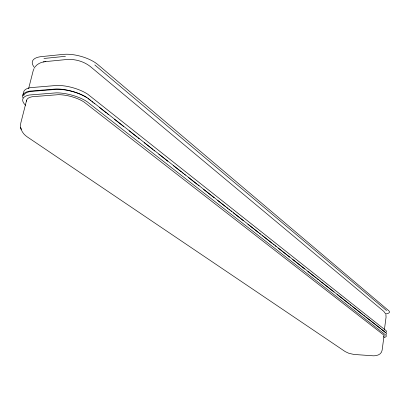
<?xml version="1.0" encoding="UTF-8"?>
<svg xmlns="http://www.w3.org/2000/svg" width="410" height="410" viewBox="0 0 410 410"><rect width="100%" height="100%" fill="white"/><g stroke="black" fill="none" stroke-linecap="round" stroke-linejoin="round"><path stroke-width="0.61" d="M384.349 330.07L386.066 317.109L385.892 314.578M384.032 335.826L382.13 350.176C381.454 355.034 375.791 356.269 371.685 355.706L353.912 354.44L348.982 353.348L345.251 351.626L27.337 136.95C22.74 134.003 19.367 128.402 20.843 122.846L26.624 100.199M22.801 95.335L23.688 91.886A25.451 9.522 15.3 0 1 30.437 87.658L57.123 85.413A25.661 9.804 14.9 0 1 87.673 94.167L386.143 330.691A14.852 3.418 8.3 0 1 386.235 332.054M28.608 88.637L33.184 70.72L34.025 68.624M35.199 66.697C37.751 63.453 41.866 61.889 45.884 61.567L67.02 59.481C75.373 58.968 84.04 61.464 90.584 66.733L383.832 311.405L385.646 313.901M43.337 61.941L44.234 61.813M45.064 61.684L45.884 61.567M43.988 58.466L65.421 56.308M87.827 98.4L90.83 100.686M91.835 101.48L92.844 102.274M93.849 103.064L94.859 103.858M99.389 107.42L106.436 112.965M107.446 113.76L108.45 114.554M114.492 119.305L123.553 126.434M129.094 130.795L137.145 137.13M138.155 137.924L139.159 138.713M144.197 142.675L152.756 149.409M153.76 150.203L154.77 150.993M158.798 154.165L167.859 161.294M173.394 165.65L181.451 171.99M182.46 172.779L183.465 173.573M184.474 174.368L185.479 175.157M188.503 177.535L197.061 184.269M198.066 185.059L199.07 185.853M203.606 189.42L214.179 197.738M217.7 200.51L225.756 206.85M226.761 207.639L227.77 208.434M228.775 209.223L229.784 210.017M230.789 210.807L231.799 211.601M233.31 212.79L243.376 220.713M247.906 224.275L258.479 232.593M259.489 233.387L260.493 234.182M262.005 235.366L272.076 243.289M273.08 244.083L274.09 244.872M275.095 245.667L276.104 246.461M278.118 248.045L289.696 257.152M292.714 259.53L304.799 269.037M307.818 271.415L316.377 278.149M317.386 278.938L318.391 279.733M319.4 280.527L320.405 281.316M321.414 282.111L334.001 292.012M337.02 294.39L349.105 303.897M350.109 304.686L351.119 305.481M352.123 306.275L362.696 314.593M363.706 315.382L364.71 316.177M365.72 316.966L380.316 328.456M381.326 329.245L385.856 332.894M94.838 64.97L386.522 310.534M20.628 127.366L20.889 128.397M20.925 128.52L21.176 129.519M386.051 313.896A14.647 3.634 8.1 0 0 388.685 310.642L97.887 64.616A25.2 10.347 15.4 0 0 63.191 54.392L41.523 56.6A24.995 10.045 15.8 0 0 34.953 68.004M86.838 97.693A25.692 9.732 14.9 0 0 56.252 88.96L29.546 91.148A25.476 9.456 15.2 0 0 22.991 97.934M23.688 95.668A25.461 9.45 15.2 0 1 30.448 91.486L57.154 89.303A25.671 9.727 14.9 0 1 87.719 98.031L386.287 333.028A14.862 3.388 8.3 0 1 386.374 334.381M25.548 105.267A25.487 9.379 15.2 0 1 29.556 94.982L56.278 92.85A25.702 9.655 14.8 0 1 86.884 101.562L385.994 335.231A14.873 3.357 8.3 0 1 383.975 337.507M26.517 101.244A21.561 7.933 15.2 0 1 32.359 96.714L58.235 94.684A21.74 8.169 14.8 0 1 84.055 102.023L383.765 335.042A12.577 2.839 8.3 0 1 383.452 336.487"/></g></svg>
